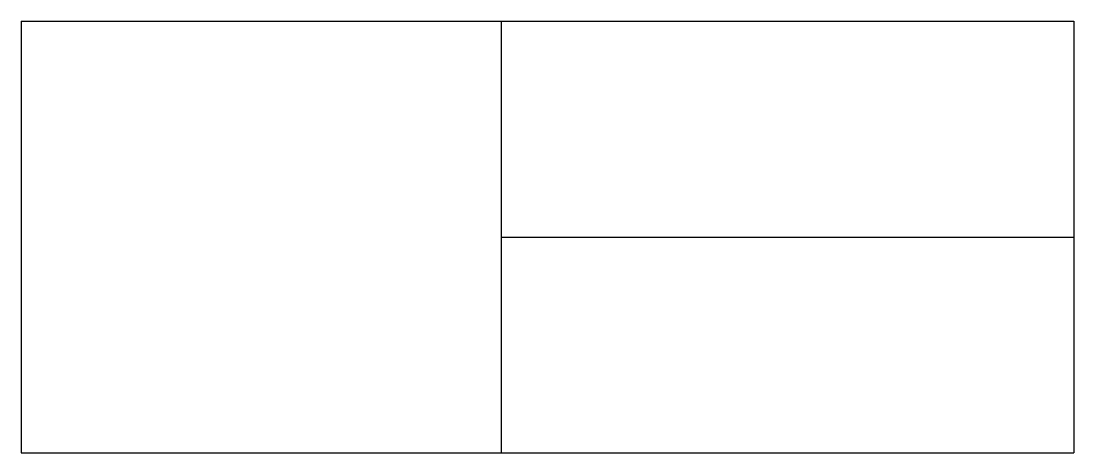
# Model space of a CAD drawing. Header units: metres. Extents: x 337.8 to 381.6, y 19.7 to 37.7.
import ezdxf

# ---------------------------------------------------------------- set-up
doc = ezdxf.new("R2010")
doc.units = ezdxf.units.M
doc.header["$MEASUREMENT"] = 0
doc.layers.add('petak-kwarter', color=7, linetype='CONTINUOUS')

msp = doc.modelspace()

# ---------------------------------------------------------------- linework, layer by layer
at = {"layer": 'petak-kwarter', "color": 3, "linetype": 'Continuous'}
for p, q in [((337.76, 37.702), (337.76, 19.702)), ((337.76, 37.702), (381.629, 37.702)), ((357.76, 37.702), (357.76, 19.702)), ((381.629, 37.702), (381.629, 19.702)), ((357.76, 28.702), (381.629, 28.702)), ((337.76, 19.702), (381.629, 19.702))]:
    msp.add_line(p, q, dxfattribs=at)

doc.saveas('drawing.dxf')
